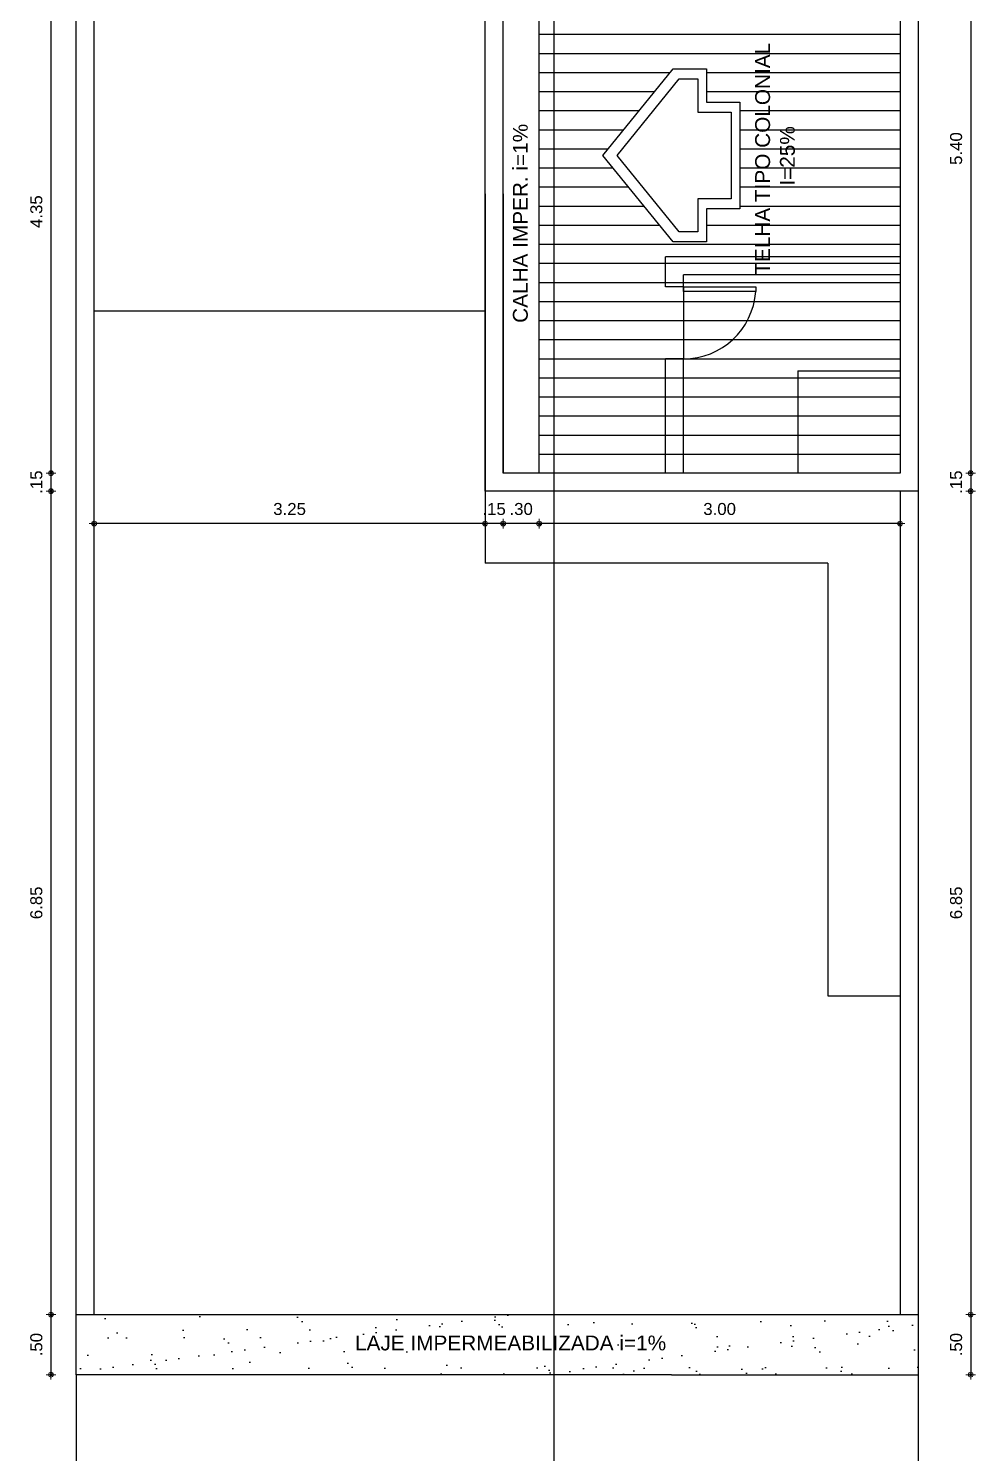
# Model space of a CAD drawing. Header units: millimetres. Extents: x 3724 to 8454, y 143 to 322.
# Drawn here: x 3742.08 to 3749.95, y 157.89 to 169.74 of the extents above; entities that cross this region are included whole.
import ezdxf

# ---------------------------------------------------------------- set-up
doc = ezdxf.new("R2010")
doc.units = ezdxf.units.MM
doc.header["$LTSCALE"] = 20
doc.linetypes.add('DASHDOT2', pattern=[12.7, 6.35, -3.175, 0, -3.175])
doc.linetypes.add('HIDDEN', pattern=[9.525, 6.35, -3.175])
for name, color, linetype in [('A-PEN-08', 8, 'Continuous'), ('A-PEN-B', 5, 'Continuous'), ('A-PEN-C', 4, 'Continuous'), ('A-PEN-G', 3, 'Continuous'), ('A-PEN-M', 6, 'Continuous'), ('A-PEN-R', 1, 'Continuous')]:
    doc.layers.add(name, color=color, linetype=linetype)
doc.layers.add('COTAS', color=53, linetype='Continuous', lineweight=9)
doc.styles.add('CARIMBO_DADOS', font='arial.ttf', dxfattribs={"height": 0.1})
doc.styles.get("Standard").update_dxf_attribs({"font": 'ARIALUNI.TTF', "height": 0.3})
doc.dimstyles.get("Standard").update_dxf_attribs({"dimtxt": 0.18, "dimasz": 0.18, "dimexe": 0.18, "dimexo": 0.0625, "dimgap": 0.09, "dimtad": 0, "dimtih": 1, "dimtoh": 1, "dimdec": 4, "dimzin": 0, "dimdsep": 46, "dimtxsty": 'Standard', "dimcen": 0.09, "dimadec": 0, "dimazin": 0, "dimtfac": 1, "dimtdec": 4, "dimtofl": 0, "dimtmove": 0, "dimatfit": 3, "dimfxl": 1, "dimtolj": 1, "dimtzin": 0, "dimarcsym": 0})

# ---------------------------------------------------------------- blocks, each defined once
blk = doc.blocks.new('CIRCULOS')
at = {"layer": 'COTAS'}
for p, q in [((-4, 0), (4, 0)), ((0, 4), (0, -4))]:
    blk.add_line(p, q, dxfattribs=at)
for radius in [2, 1]:
    blk.add_circle((0, 0), radius, dxfattribs=at)
blk = doc.blocks.new('*D598')
at = {"layer": 'A-PEN-08', "color": 8, "lineweight": -2, "ltscale": 0.05}
for p, q in [((3742.262, 166.052), (3742.262, 166.062)), ((3742.262, 166.042), (3742.262, 165.892)), ((3742.262, 165.882), (3742.262, 165.872))]:
    blk.add_line(p, q, dxfattribs=at)
at = {"layer": 'Defpoints', "color": 0, "ltscale": 0.05}
for p in [(3746.021, 166.042), (3742.262, 165.892), (3745.871, 165.892)]:
    blk.add_point(p, dxfattribs=at)
at = {"layer": 'A-PEN-08', "color": 8, "lineweight": -2, "ltscale": 0.05, "xscale": 0.01, "yscale": 0.01, "zscale": 0.01}
for p, rotation in [((3742.262, 166.042), 270), ((3742.262, 165.892), 90)]:
    blk.add_blockref('CIRCULOS', p, dxfattribs=dict(at, rotation=rotation))
at = {"layer": 'A-PEN-08', "color": 230, "ltscale": 0.05, "insert": (3742.141, 165.967), "char_height": 0.1, "attachment_point": 5, "rotation": 90, "style": 'CARIMBO_DADOS'}
blk.add_mtext('\\A1;.15', dxfattribs=at)
blk = doc.blocks.new('*D599')
at = {"layer": 'A-PEN-08', "color": 8, "lineweight": -2, "ltscale": 0.05}
blk.add_line((3742.262, 165.882), (3742.262, 159.052), dxfattribs=at)
at = {"layer": 'Defpoints', "color": 0, "ltscale": 0.05}
for p in [(3745.871, 165.892), (3742.262, 159.042), (3742.621, 159.042)]:
    blk.add_point(p, dxfattribs=at)
at = {"layer": 'A-PEN-08', "color": 8, "lineweight": -2, "ltscale": 0.05, "xscale": 0.01, "yscale": 0.01, "zscale": 0.01}
for p, rotation in [((3742.262, 165.892), 90), ((3742.262, 159.042), 270)]:
    blk.add_blockref('CIRCULOS', p, dxfattribs=dict(at, rotation=rotation))
at = {"layer": 'A-PEN-08', "color": 230, "ltscale": 0.05, "insert": (3742.141, 162.467), "char_height": 0.1, "attachment_point": 5, "rotation": 90, "style": 'CARIMBO_DADOS'}
blk.add_mtext('\\A1;6.85', dxfattribs=at)
blk = doc.blocks.new('*D600')
at = {"layer": 'A-PEN-08', "color": 8, "lineweight": -2, "ltscale": 0.05}
blk.add_line((3742.262, 159.032), (3742.262, 158.552), dxfattribs=at)
at = {"layer": 'Defpoints', "color": 0, "ltscale": 0.05}
for p in [(3742.621, 159.042), (3742.262, 158.542), (3742.471, 158.542)]:
    blk.add_point(p, dxfattribs=at)
at = {"layer": 'A-PEN-08', "color": 8, "lineweight": -2, "ltscale": 0.05, "xscale": 0.01, "yscale": 0.01, "zscale": 0.01}
for p, rotation in [((3742.262, 159.042), 90), ((3742.262, 158.542), 270)]:
    blk.add_blockref('CIRCULOS', p, dxfattribs=dict(at, rotation=rotation))
at = {"layer": 'A-PEN-08', "color": 230, "ltscale": 0.05, "insert": (3742.141, 158.792), "char_height": 0.1, "attachment_point": 5, "rotation": 90, "style": 'CARIMBO_DADOS'}
blk.add_mtext('\\A1;.50', dxfattribs=at)
blk = doc.blocks.new('*D607')
at = {"layer": 'A-PEN-08', "color": 8, "lineweight": -2, "ltscale": 0.05}
blk.add_line((3749.908, 171.432), (3749.908, 166.052), dxfattribs=at)
at = {"layer": 'Defpoints', "color": 0, "ltscale": 0.05}
for p in [(3749.321, 171.442), (3749.321, 166.042), (3749.908, 166.042)]:
    blk.add_point(p, dxfattribs=at)
at = {"layer": 'A-PEN-08', "color": 8, "lineweight": -2, "ltscale": 0.05, "xscale": 0.01, "yscale": 0.01, "zscale": 0.01}
for p, rotation in [((3749.908, 171.442), 90), ((3749.908, 166.042), 270)]:
    blk.add_blockref('CIRCULOS', p, dxfattribs=dict(at, rotation=rotation))
at = {"layer": 'A-PEN-08', "color": 230, "ltscale": 0.05, "insert": (3749.787, 168.742), "char_height": 0.1, "attachment_point": 5, "rotation": 90, "style": 'CARIMBO_DADOS'}
blk.add_mtext('\\A1;5.40', dxfattribs=at)
blk = doc.blocks.new('*D608')
at = {"layer": 'A-PEN-08', "color": 8, "lineweight": -2, "ltscale": 0.05}
for p, q in [((3749.908, 166.052), (3749.908, 166.062)), ((3749.908, 166.042), (3749.908, 165.892)), ((3749.908, 165.882), (3749.908, 165.872))]:
    blk.add_line(p, q, dxfattribs=at)
at = {"layer": 'Defpoints', "color": 0, "ltscale": 0.05}
for p in [(3749.321, 166.042), (3749.471, 165.892), (3749.908, 165.892)]:
    blk.add_point(p, dxfattribs=at)
at = {"layer": 'A-PEN-08', "color": 8, "lineweight": -2, "ltscale": 0.05, "xscale": 0.01, "yscale": 0.01, "zscale": 0.01}
for p, rotation in [((3749.908, 166.042), 270), ((3749.908, 165.892), 90)]:
    blk.add_blockref('CIRCULOS', p, dxfattribs=dict(at, rotation=rotation))
at = {"layer": 'A-PEN-08', "color": 230, "ltscale": 0.05, "insert": (3749.787, 165.967), "char_height": 0.1, "attachment_point": 5, "rotation": 90, "style": 'CARIMBO_DADOS'}
blk.add_mtext('\\A1;.15', dxfattribs=at)
blk = doc.blocks.new('*D609')
at = {"layer": 'A-PEN-08', "color": 8, "lineweight": -2, "ltscale": 0.05}
blk.add_line((3749.908, 165.882), (3749.908, 159.052), dxfattribs=at)
at = {"layer": 'Defpoints', "color": 0, "ltscale": 0.05}
for p in [(3749.471, 165.892), (3749.321, 159.042), (3749.908, 159.042)]:
    blk.add_point(p, dxfattribs=at)
at = {"layer": 'A-PEN-08', "color": 8, "lineweight": -2, "ltscale": 0.05, "xscale": 0.01, "yscale": 0.01, "zscale": 0.01}
for p, rotation in [((3749.908, 165.892), 90), ((3749.908, 159.042), 270)]:
    blk.add_blockref('CIRCULOS', p, dxfattribs=dict(at, rotation=rotation))
at = {"layer": 'A-PEN-08', "color": 230, "ltscale": 0.05, "insert": (3749.787, 162.467), "char_height": 0.1, "attachment_point": 5, "rotation": 90, "style": 'CARIMBO_DADOS'}
blk.add_mtext('\\A1;6.85', dxfattribs=at)
blk = doc.blocks.new('*D610')
at = {"layer": 'A-PEN-08', "color": 8, "lineweight": -2, "ltscale": 0.05}
blk.add_line((3749.908, 159.032), (3749.908, 158.552), dxfattribs=at)
at = {"layer": 'Defpoints', "color": 0, "ltscale": 0.05}
for p in [(3749.471, 159.042), (3749.471, 158.542), (3749.908, 158.542)]:
    blk.add_point(p, dxfattribs=at)
at = {"layer": 'A-PEN-08', "color": 8, "lineweight": -2, "ltscale": 0.05, "xscale": 0.01, "yscale": 0.01, "zscale": 0.01}
for p, rotation in [((3749.908, 159.042), 90), ((3749.908, 158.542), 270)]:
    blk.add_blockref('CIRCULOS', p, dxfattribs=dict(at, rotation=rotation))
at = {"layer": 'A-PEN-08', "color": 230, "ltscale": 0.05, "insert": (3749.787, 158.792), "char_height": 0.1, "attachment_point": 5, "rotation": 90, "style": 'CARIMBO_DADOS'}
blk.add_mtext('\\A1;.50', dxfattribs=at)
blk = doc.blocks.new('*D611')
at = {"layer": 'A-PEN-08', "color": 8, "lineweight": -2, "ltscale": 0.05}
blk.add_line((3749.311, 165.622), (3746.331, 165.622), dxfattribs=at)
at = {"layer": 'Defpoints', "color": 0, "ltscale": 0.05}
for p in [(3746.321, 166.042), (3749.321, 166.042), (3746.321, 165.622)]:
    blk.add_point(p, dxfattribs=at)
at = {"layer": 'A-PEN-08', "color": 8, "lineweight": -2, "ltscale": 0.05, "xscale": 0.01, "yscale": 0.01, "zscale": 0.01, "rotation": 180}
blk.add_blockref('CIRCULOS', (3746.321, 165.622), dxfattribs=at)
at = {"layer": 'A-PEN-08', "color": 8, "lineweight": -2, "ltscale": 0.05, "xscale": 0.01, "yscale": 0.01, "zscale": 0.01}
blk.add_blockref('CIRCULOS', (3749.321, 165.622), dxfattribs=at)
at = {"layer": 'A-PEN-08', "color": 230, "ltscale": 0.05, "insert": (3747.821, 165.743), "char_height": 0.1, "attachment_point": 5, "style": 'CARIMBO_DADOS'}
blk.add_mtext('\\A1;3.00', dxfattribs=at)
blk = doc.blocks.new('*D612')
at = {"layer": 'A-PEN-08', "color": 8, "lineweight": -2, "ltscale": 0.05}
for p, q in [((3746.011, 165.622), (3746.001, 165.622)), ((3746.321, 165.622), (3746.021, 165.622)), ((3746.331, 165.622), (3746.341, 165.622))]:
    blk.add_line(p, q, dxfattribs=at)
at = {"layer": 'Defpoints', "color": 0, "ltscale": 0.05}
for p in [(3746.021, 166.042), (3746.321, 166.042), (3746.021, 165.622)]:
    blk.add_point(p, dxfattribs=at)
at = {"layer": 'A-PEN-08', "color": 8, "lineweight": -2, "ltscale": 0.05, "xscale": 0.01, "yscale": 0.01, "zscale": 0.01}
blk.add_blockref('CIRCULOS', (3746.021, 165.622), dxfattribs=at)
at = {"layer": 'A-PEN-08', "color": 8, "lineweight": -2, "ltscale": 0.05, "xscale": 0.01, "yscale": 0.01, "zscale": 0.01, "rotation": 180}
blk.add_blockref('CIRCULOS', (3746.321, 165.622), dxfattribs=at)
at = {"layer": 'A-PEN-08', "color": 230, "ltscale": 0.05, "insert": (3746.171, 165.743), "char_height": 0.1, "attachment_point": 5, "style": 'CARIMBO_DADOS'}
blk.add_mtext('\\A1;.30', dxfattribs=at)
blk = doc.blocks.new('*D589')
at = {"layer": 'A-PEN-08', "color": 8, "lineweight": -2, "ltscale": 0.05}
for p, q in [((3745.861, 165.622), (3745.851, 165.622)), ((3746.021, 165.622), (3745.871, 165.622)), ((3746.031, 165.622), (3746.041, 165.622))]:
    blk.add_line(p, q, dxfattribs=at)
at = {"layer": 'Defpoints', "color": 0, "ltscale": 0.05}
for p in [(3746.021, 166.042), (3745.871, 165.892), (3745.871, 165.622)]:
    blk.add_point(p, dxfattribs=at)
at = {"layer": 'A-PEN-08', "color": 8, "lineweight": -2, "ltscale": 0.05, "xscale": 0.01, "yscale": 0.01, "zscale": 0.01}
blk.add_blockref('CIRCULOS', (3745.871, 165.622), dxfattribs=at)
at = {"layer": 'A-PEN-08', "color": 8, "lineweight": -2, "ltscale": 0.05, "xscale": 0.01, "yscale": 0.01, "zscale": 0.01, "rotation": 180}
blk.add_blockref('CIRCULOS', (3746.021, 165.622), dxfattribs=at)
at = {"layer": 'A-PEN-08', "color": 230, "ltscale": 0.05, "insert": (3745.946, 165.743), "char_height": 0.1, "attachment_point": 5, "style": 'CARIMBO_DADOS'}
blk.add_mtext('\\A1;.15', dxfattribs=at)
blk = doc.blocks.new('*D613')
at = {"layer": 'A-PEN-08', "color": 8, "lineweight": -2, "ltscale": 0.05}
blk.add_line((3745.861, 165.622), (3742.631, 165.622), dxfattribs=at)
at = {"layer": 'Defpoints', "color": 0, "ltscale": 0.05}
for p in [(3742.621, 166.428), (3745.871, 165.892), (3742.621, 165.622)]:
    blk.add_point(p, dxfattribs=at)
at = {"layer": 'A-PEN-08', "color": 8, "lineweight": -2, "ltscale": 0.05, "xscale": 0.01, "yscale": 0.01, "zscale": 0.01, "rotation": 180}
blk.add_blockref('CIRCULOS', (3742.621, 165.622), dxfattribs=at)
at = {"layer": 'A-PEN-08', "color": 8, "lineweight": -2, "ltscale": 0.05, "xscale": 0.01, "yscale": 0.01, "zscale": 0.01}
blk.add_blockref('CIRCULOS', (3745.871, 165.622), dxfattribs=at)
at = {"layer": 'A-PEN-08', "color": 230, "ltscale": 0.05, "insert": (3744.246, 165.743), "char_height": 0.1, "attachment_point": 5, "style": 'CARIMBO_DADOS'}
blk.add_mtext('\\A1;3.25', dxfattribs=at)
blk = doc.blocks.new('*D629')
at = {"layer": 'A-PEN-08', "color": 8, "lineweight": -2, "ltscale": 0.05}
blk.add_line((3742.262, 170.382), (3742.262, 166.052), dxfattribs=at)
at = {"layer": 'Defpoints', "color": 0, "ltscale": 0.05}
for p in [(3744.171, 170.392), (3742.262, 166.042), (3746.021, 166.042)]:
    blk.add_point(p, dxfattribs=at)
at = {"layer": 'A-PEN-08', "color": 8, "lineweight": -2, "ltscale": 0.05, "xscale": 0.01, "yscale": 0.01, "zscale": 0.01}
for p, rotation in [((3742.262, 170.392), 90), ((3742.262, 166.042), 270)]:
    blk.add_blockref('CIRCULOS', p, dxfattribs=dict(at, rotation=rotation))
at = {"layer": 'A-PEN-08', "color": 230, "ltscale": 0.05, "insert": (3742.141, 168.217), "char_height": 0.1, "attachment_point": 5, "rotation": 90, "style": 'CARIMBO_DADOS'}
blk.add_mtext('\\A1;4.35', dxfattribs=at)

msp = doc.modelspace()

# ---------------------------------------------------------------- hatches: boundary and pattern name
at = {"layer": 'A-PEN-B', "ltscale": 0.05}
h = msp.add_hatch(dxfattribs=at)
h.set_pattern_fill('LINE', color=8, scale=0.05, style=0)
h.set_pattern_definition([(7e-15, (-336.07833, -5.09099), (0, 0.15875), [])])
h.paths.add_polyline_path([(3749.321, 171.442), (3748.271, 171.442), (3748.271, 170.392), (3747.971, 170.392), (3746.321, 170.392), (3746.321, 166.042), (3749.321, 166.042)])
h.paths.add_polyline_path([(3747.712, 169.129), (3747.712, 169.406), (3747.435, 169.406), (3746.85, 168.685), (3747.435, 167.965), (3747.712, 167.965), (3747.712, 168.242), (3747.989, 168.242), (3747.989, 169.129)], flags=0)
at = {"layer": 'A-PEN-C', "ltscale": 0.05}
h = msp.add_hatch(dxfattribs=at)
h.set_pattern_fill('AR-SAND', color=8, scale=0.008, style=0)
h.set_pattern_definition([(37.5, (-598.9904, 0), (-0.01280025, 0.39153059), [0, -0.308864, 0, -0.34544, 0, -0.3302]), (7.5, (-598.9904, 0), (0.359618627, 0.57346008), [0, -0.166624, 0, -0.278384, 0, -0.10668]), (327.5, (-599.24034, 0), (0.632793896, 0.001149748), [0, -0.1016, 0, -0.36576, 0, -0.47752]), (317.5, (-599.24034, 0), (0.61084516, 0.17834346), [0, -0.0508, 0, -0.239776, 0, -0.27432])])
h.paths.add_polyline_path([(3746.442, 159.042), (3746.442, 158.542), (3747.421, 158.542), (3749.471, 158.542), (3749.471, 159.042), (3747.421, 159.042)])
h.paths.add_polyline_path([(3746.442, 158.542), (3746.442, 159.042), (3742.471, 159.042), (3742.471, 158.542)])

# ---------------------------------------------------------------- linework, layer by layer
at = {"layer": 'A-PEN-B', "color": 2, "ltscale": 0.05}
msp.add_line((3749.471, 180.392), (3749.471, 165.892), dxfattribs=at)
at = {"layer": 'A-PEN-B', "ltscale": 0.05}
for p, q in [((3745.871, 168.366), (3745.871, 165.892)), ((3746.021, 168.366), (3746.021, 166.042)), ((3747.371, 166.042), (3746.021, 166.042)), ((3748.521, 166.042), (3747.521, 166.042)), ((3748.521, 165.892), (3745.871, 165.892))]:
    msp.add_line(p, q, dxfattribs=at)
at = {"layer": 'A-PEN-B', "color": 8, "linetype": 'HIDDEN', "ltscale": 0.05}
for p, q in [((3747.371, 167.592), (3747.371, 167.842)), ((3749.321, 167.842), (3747.371, 167.842)), ((3747.521, 167.592), (3747.521, 167.692)), ((3749.321, 167.692), (3747.521, 167.692)), ((3747.521, 167.592), (3747.371, 167.592)), ((3747.521, 167.592), (3747.521, 166.992)), ((3747.371, 166.042), (3747.371, 166.992)), ((3747.521, 166.992), (3747.371, 166.992)), ((3747.521, 166.042), (3747.521, 166.992)), ((3748.471, 166.892), (3748.471, 166.042)), ((3748.471, 166.892), (3749.321, 166.892))]:
    msp.add_line(p, q, dxfattribs=at)
at = {"layer": 'A-PEN-B', "color": 8, "ltscale": 0.05}
msp.add_line((3742.621, 167.392), (3745.871, 167.392), dxfattribs=at)
at = {"layer": 'A-PEN-B', "color": 2, "ltscale": 0.05}
for points in [[(3747.971, 171.592), (3749.471, 171.592), (3749.471, 165.892), (3745.871, 165.892), (3745.871, 170.392)], [(3747.971, 171.442), (3749.321, 171.442), (3749.321, 166.042), (3746.021, 166.042), (3746.021, 170.392)]]:
    msp.add_lwpolyline(points, dxfattribs=at)
at = {"layer": 'A-PEN-B', "color": 6, "ltscale": 0.05}
msp.add_lwpolyline([(3746.321, 166.042), (3746.321, 170.392)], dxfattribs=at)
at = {"layer": 'A-PEN-B', "color": 8, "linetype": 'HIDDEN', "ltscale": 0.05}
msp.add_lwpolyline([(3747.521, 167.592), (3748.121, 167.592), (3748.121, 167.552), (3747.521, 167.552)], close=True, dxfattribs=at)
msp.add_arc((3747.521, 167.593), 0.601, 270, 356.0501, dxfattribs=at)
at = {"layer": 'A-PEN-C', "ltscale": 0.05}
for p, q in [((3742.471, 158.542), (3742.471, 177.292)), ((3742.621, 159.042), (3742.621, 177.292)), ((3749.321, 165.892), (3749.321, 159.042)), ((3749.471, 165.892), (3749.471, 158.542)), ((3747.421, 159.042), (3749.471, 159.042)), ((3747.421, 158.542), (3749.471, 158.542))]:
    msp.add_line(p, q, dxfattribs=at)
at = {"layer": 'A-PEN-C', "color": 8, "ltscale": 0.05}
for p, q in [((3745.871, 165.892), (3745.871, 165.292)), ((3748.721, 165.292), (3745.871, 165.292)), ((3748.721, 165.293), (3748.721, 161.693)), ((3748.721, 165.292), (3748.721, 161.693)), ((3748.721, 161.693), (3749.321, 161.693)), ((3742.471, 158.542), (3742.471, 156.042)), ((3742.471, 158.542), (3742.471, 156.042)), ((3749.471, 158.542), (3749.471, 156.042)), ((3749.471, 158.542), (3749.471, 156.042))]:
    msp.add_line(p, q, dxfattribs=at)
at = {"layer": 'A-PEN-C', "ltscale": 0.05}
msp.add_lwpolyline([(3747.421, 158.542), (3742.471, 158.542), (3742.471, 159.042), (3747.421, 159.042)], dxfattribs=at)
at = {"layer": 'A-PEN-G'}
msp.add_lwpolyline([(3746.85, 168.685), (3747.435, 169.406), (3747.712, 169.406), (3747.712, 169.129), (3747.989, 169.129), (3747.989, 168.242), (3747.712, 168.242), (3747.712, 167.965), (3747.435, 167.965)], close=True, dxfattribs=at)
at = {"layer": 'A-PEN-M'}
msp.add_lwpolyline([(3746.968, 168.685), (3747.485, 169.322), (3747.639, 169.322), (3747.639, 169.045), (3747.917, 169.045), (3747.917, 168.325), (3747.639, 168.325), (3747.639, 168.048), (3747.485, 168.048)], close=True, dxfattribs=at)
at = {"layer": 'A-PEN-R', "linetype": 'DASHDOT2', "ltscale": 0.3}
msp.add_line((3746.442, 184.893), (3746.442, 155.88), dxfattribs=at)

# ---------------------------------------------------------------- texts
at = {"color": 230, "insert": (3748.282, 168.657), "char_height": 0.12365, "attachment_point": 5, "rotation": 90, "style": 'CARIMBO_DADOS'}
msp.add_mtext('TELHA TIPO COLONIAL\\P I=25%', dxfattribs=at)
at = {"color": 230, "insert": (3746.165, 168.12), "char_height": 0.12365, "width": 3.353, "attachment_point": 5, "rotation": 90, "style": 'CARIMBO_DADOS'}
msp.add_mtext('CALHA IMPER. i=1%', dxfattribs=at)
at = {"color": 230, "insert": (3746.083, 158.805), "char_height": 0.12365, "attachment_point": 5, "style": 'CARIMBO_DADOS'}
msp.add_mtext('LAJE IMPERMEABILIZADA i=1%', dxfattribs=at)

# ---------------------------------------------------------------- dimensions: what is measured, and where the dimension line sits
at = {"layer": 'A-PEN-08', "ltscale": 0.05}
for base, p1, p2, angle, picture, middle in [((3749.908, 166.042), (3749.321, 171.442), (3749.321, 166.042), 90, '*D607', (3749.787, 168.742)), ((3742.262, 166.042), (3744.171, 170.392), (3746.021, 166.042), 90, '*D629', (3742.141, 168.217)), ((3742.621, 165.622), (3745.871, 165.892), (3742.621, 166.428), 0, '*D613', (3744.246, 165.743)), ((3742.262, 165.892), (3746.021, 166.042), (3745.871, 165.892), 90, '*D598', (3742.141, 165.967)), ((3749.908, 165.892), (3749.321, 166.042), (3749.471, 165.892), 90, '*D608', (3749.787, 165.967)), ((3745.871, 165.622), (3746.021, 166.042), (3745.871, 165.892), 0, '*D589', (3745.946, 165.743)), ((3746.021, 165.622), (3746.321, 166.042), (3746.021, 166.042), 0, '*D612', (3746.171, 165.743)), ((3746.321, 165.622), (3749.321, 166.042), (3746.321, 166.042), 0, '*D611', (3747.821, 165.743)), ((3742.262, 159.042), (3745.871, 165.892), (3742.621, 159.042), 90, '*D599', (3742.141, 162.467)), ((3749.908, 159.042), (3749.471, 165.892), (3749.321, 159.042), 90, '*D609', (3749.787, 162.467)), ((3742.262, 158.542), (3742.621, 159.042), (3742.471, 158.542), 90, '*D600', (3742.141, 158.792)), ((3749.908, 158.542), (3749.471, 159.042), (3749.471, 158.542), 90, '*D610', (3749.787, 158.792))]:
    dim = msp.add_linear_dim(base=base, p1=p1, p2=p2, angle=angle, dimstyle='Standard', override={"dimtxt": 0.1, "dimasz": 0.01, "dimexe": 0, "dimexo": 0, "dimgap": 0.07, "dimtad": 1, "dimtih": 0, "dimtoh": 0, "dimdec": 2, "dimzin": 5, "dimtxsty": 'CARIMBO_DADOS', "dimblk1": 'CIRCULOS', "dimblk2": 'CIRCULOS', "dimsah": 1, "dimcen": 0, "dimse1": 1, "dimse2": 1, "dimclrd": 8, "dimclre": 8, "dimclrt": 230, "dimtfac": 100, "dimtdec": 2, "dimtix": 1, "dimtofl": 1, "dimtmove": 2, "dimldrblk": 'CIRCULOS', "dimfxl": 0, "dimfxlon": 1, "dimtzin": 5, "dimarcsym": 1}, dxfattribs=at)
    dim.commit()
    dim.dimension.update_dxf_attribs({"geometry": picture, "text_midpoint": middle})

doc.saveas('drawing.dxf')
